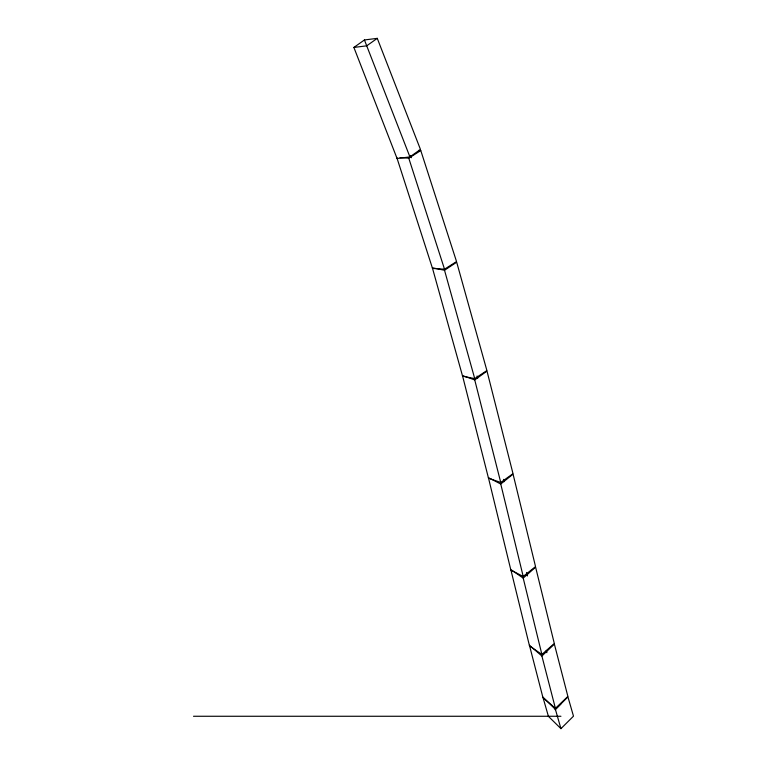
<?xml version="1.0" encoding="UTF-8"?>
<svg xmlns="http://www.w3.org/2000/svg" width="767" height="767" viewBox="0 0 767 767"><rect width="100%" height="100%" fill="white"/><g stroke="black" fill="none" stroke-linecap="round" stroke-linejoin="round"><path stroke-width="1.15" d="M555.097 709.696L560.945 703.866M555.413 709.398L567.944 696.915L573.486 716.167L560.945 728.65L548.415 716.349L542.883 697.098L555.413 709.398L560.945 728.65M541.895 656.025L554.368 644.098L567.887 696.417L555.413 708.344L542.95 697.596L529.431 645.268L541.895 656.025L555.413 708.344M541.895 654.452L523.209 578.117L535.606 567.158L554.301 643.484L541.895 654.452L529.498 645.881L510.803 569.545M500.746 484.015L513.075 474.169L535.539 566.602L523.209 576.448L510.87 570.102L488.406 477.659L500.746 484.015L523.209 576.448M474.735 379.924L486.997 371.103L513.008 473.661L500.746 482.481L488.483 478.177L462.482 375.619L474.735 379.924L500.746 482.481M353.884 47.439L364.44 39.961L377.268 38.35L420.46 149.431L409.914 156.909L397.076 158.52L353.884 47.439L366.722 45.828L377.268 38.35M444.524 270.262L456.691 262.209L486.901 370.566L474.735 378.62L462.578 376.156L432.367 267.798L444.524 270.262L474.735 378.62M400.038 157.619L408.773 158.175L420.776 150.543L456.538 261.566L444.524 269.198L432.521 268.431L396.769 157.408M193.514 716.263L560.945 716.263M418.59 150.409L420.776 150.543M511.762 570.207L523.209 578.117M364.44 39.961L409.914 156.909M410.594 155.442L411.323 157.714M408.773 158.175L444.524 269.198M546.305 650.406L546.89 652.679M477.074 376.022L477.659 378.323M526.603 572.46L527.456 575.931M503.555 479.365L504.111 481.676"/></g></svg>
